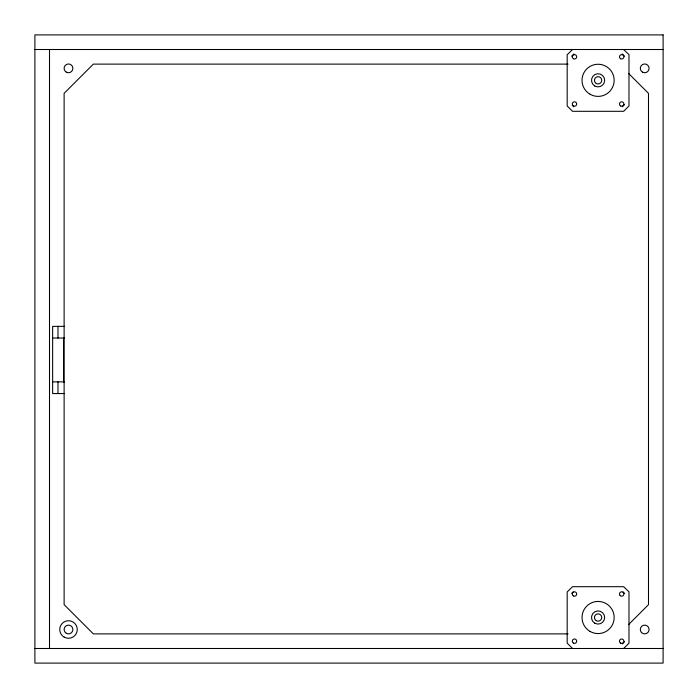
<?xml version="1.0" encoding="UTF-8"?>
<svg xmlns="http://www.w3.org/2000/svg" width="698" height="698" viewBox="0 0 698 698"><rect width="100%" height="100%" fill="white"/><g stroke="black" fill="none" stroke-linecap="round" stroke-linejoin="round"><path stroke-width="1.05" d="M622.284 106.82L624.518 104.578M622.284 644.001L624.518 641.759M628.497 624.658L648.494 604.66L648.494 93.34L628.497 73.342M623.654 648.494L628.985 643.155L628.985 591.852L623.654 586.695L572.526 586.695L567.186 591.939L567.186 643.155L572.526 648.494M571.662 56.189L573.896 53.964M571.662 593.37L573.154 591.887M572.526 49.506L567.186 54.749L567.186 105.974L572.526 111.305L623.654 111.305L628.985 105.974L628.985 54.671L623.654 49.506M34.9 49.506L663.1 49.506M568.093 64.12L93.34 64.12L64.12 93.34L64.12 604.66L93.34 633.88L568.093 633.88M64.504 326.359L52.638 326.359L52.638 393.559L64.504 393.559M52.638 338.041L64.504 338.041M52.638 381.867L64.504 381.867M34.9 648.494L663.1 648.494M622.284 53.964L624.518 56.189M623.026 591.887L624.518 593.37M572.281 105.319L573.739 106.82M63.553 338.041L63.553 381.867M57.978 326.359L57.978 338.041M57.978 381.867L57.978 393.559M49.506 49.506L49.506 648.494M663.1 34.9L34.9 34.9L34.9 663.1L663.1 663.1L663.1 34.9M64.12 637.091A8.769 8.769 0 0 0 77.269 629.5A8.769 8.769 0 0 0 64.12 621.909A8.769 8.769 0 0 0 64.12 637.091M66.31 633.295A4.38 4.38 0 0 0 72.88 629.5A4.38 4.38 0 0 0 66.31 625.705A4.38 4.38 0 0 0 66.31 633.295M573.398 58.711A2.19 2.19 0 0 0 576.688 56.817A2.19 2.19 0 0 0 573.398 54.915A2.19 2.19 0 0 0 573.398 58.711M620.583 58.711A2.19 2.19 0 0 0 623.872 56.817A2.19 2.19 0 0 0 620.583 54.915A2.19 2.19 0 0 0 620.583 58.711M573.398 105.904A2.19 2.19 0 0 0 576.688 104.002A2.19 2.19 0 0 0 573.398 102.1A2.19 2.19 0 0 0 573.398 105.904M620.583 105.904A2.19 2.19 0 0 0 623.872 104.002A2.19 2.19 0 0 0 620.583 102.1A2.19 2.19 0 0 0 620.583 105.904M590.054 94.239A16.071 16.071 0 0 0 614.161 80.322A16.071 16.071 0 0 0 590.054 66.406A16.071 16.071 0 0 0 590.054 94.239M594.801 86.011A6.57 6.57 0 0 0 604.66 80.322A6.57 6.57 0 0 0 594.801 74.625A6.57 6.57 0 0 0 594.801 86.011M596.267 83.481A3.656 3.656 0 0 0 601.737 80.322A3.656 3.656 0 0 0 596.267 77.155A3.656 3.656 0 0 0 596.267 83.481M573.398 595.9A2.19 2.19 0 0 0 576.688 593.998A2.19 2.19 0 0 0 573.398 592.096A2.19 2.19 0 0 0 573.398 595.9M620.129 595.551A2.19 2.19 0 0 0 623.803 594.565A2.19 2.19 0 0 0 621.115 591.878A2.19 2.19 0 0 0 620.129 595.551M573.398 643.085A2.19 2.19 0 0 0 576.688 641.183A2.19 2.19 0 0 0 573.398 639.289A2.19 2.19 0 0 0 573.398 643.085M620.583 643.085A2.19 2.19 0 0 0 623.872 641.183A2.19 2.19 0 0 0 620.583 639.289A2.19 2.19 0 0 0 620.583 643.085M590.054 631.42A16.071 16.071 0 0 0 614.161 617.503A16.071 16.071 0 0 0 590.054 603.587A16.071 16.071 0 0 0 590.054 631.42M594.801 623.201A6.57 6.57 0 0 0 604.66 617.503A6.57 6.57 0 0 0 594.801 611.814A6.57 6.57 0 0 0 594.801 623.201M596.267 620.67A3.656 3.656 0 0 0 601.737 617.503A3.656 3.656 0 0 0 596.267 614.345A3.656 3.656 0 0 0 596.267 620.67M641.593 632.597A4.38 4.38 0 0 0 648.931 630.634A4.38 4.38 0 0 0 643.565 625.268A4.38 4.38 0 0 0 641.593 632.597M642.5 72.147A4.38 4.38 0 0 0 649.079 68.352A4.38 4.38 0 0 0 642.5 64.556A4.38 4.38 0 0 0 642.5 72.147M66.31 72.147A4.38 4.38 0 0 0 72.88 68.352A4.38 4.38 0 0 0 66.31 64.556A4.38 4.38 0 0 0 66.31 72.147"/></g></svg>
